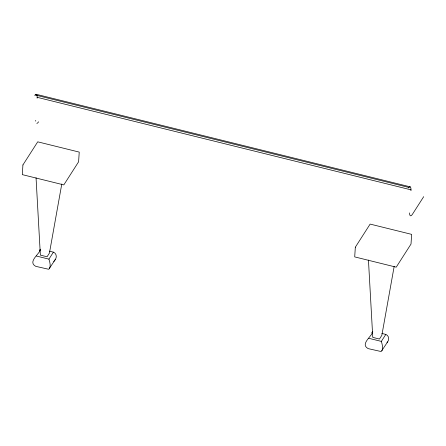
<?xml version="1.0" encoding="UTF-8"?>
<svg xmlns="http://www.w3.org/2000/svg" width="446" height="446" viewBox="0 0 446 446"><rect width="100%" height="100%" fill="white"/><g stroke="black" fill="none" stroke-linecap="round" stroke-linejoin="round"><path stroke-width="0.67" d="M37.118 98.187L37.152 97.317A8.697 2.146 -76.1 0 0 36.973 95.282M410.95 190.71L410.989 189.84A8.697 2.146 -76.1 0 0 408.971 187.487L35.139 94.965L34.777 95.45M61.788 183.992L49.439 253.055L47.053 256.779L40.363 255.123L36.048 177.787M394.192 266.262L381.843 335.32L379.457 339.044L372.767 337.388L368.452 260.057M39.298 250.624L40.363 249.202M49.562 268.486C50.85 265.493 49.824 262.097 48.937 259.132L53.408 252.146C56.413 253.239 57.099 257.108 55.293 259.539L48.77 269.289L35.725 266.34C27.457 261.847 39.326 254.181 40.491 249.626M371.702 332.894L372.767 331.473M381.966 350.757C383.253 347.763 382.228 344.368 381.341 341.402L385.812 334.416C388.817 335.503 389.503 339.378 387.697 341.803L381.174 351.554L368.128 348.61C360.078 344.301 371.128 336.875 372.522 332.476M423.7 196.664L412.399 214.32A10.085 2.492 -76.1 0 1 409.517 212.909M55.293 259.539L53.743 261.518M387 342.807L387.697 341.803M408.608 187.972L408.971 187.487M36.388 94.335L410.22 186.857M37.152 97.317L410.989 189.84M49.45 251.17L53.408 252.146M381.854 333.435L385.812 334.416M36.394 256.026L48.937 259.132M368.797 338.297L381.341 341.402M35.686 120.387L35.725 121.139M35.139 94.965A8.697 2.146 -76.1 0 1 36.817 94.836M38.568 121.797A10.085 2.492 -76.1 0 1 36.828 123.341M22.924 164.942L22.3 174.631L63.817 184.906L78.608 161.792L79.237 152.103L37.72 141.828L22.924 164.942M355.328 247.212L354.704 256.896L396.221 267.171L411.011 244.057L411.641 234.367L370.124 224.093L355.328 247.212"/></g></svg>
